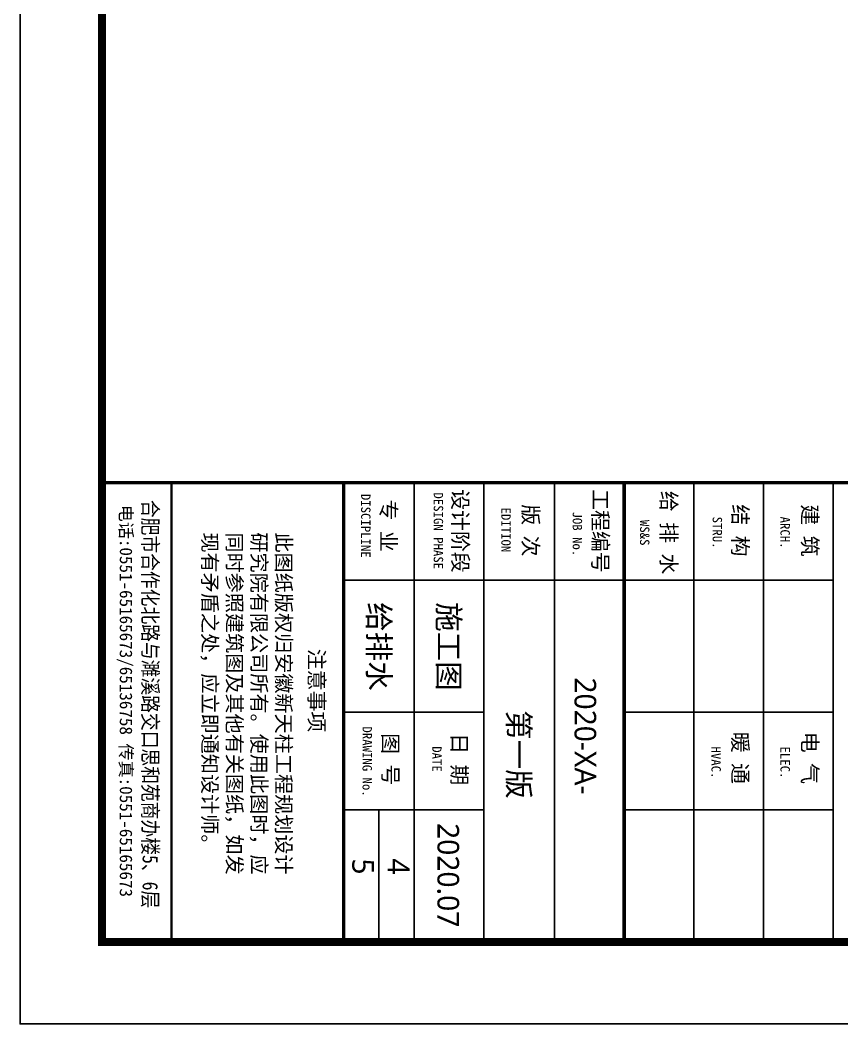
# Model space of a CAD drawing. Extents: x -4407041 to 173436, y -470270 to -29437.
# Drawn here: x -136372 to -111296, y -292187 to -261544 of the extents above; entities that cross this region are included whole.
import ezdxf

# ---------------------------------------------------------------- set-up
doc = ezdxf.new("R2010")
doc.units = 0
doc.header["$LTSCALE"] = 1000
doc.header["$MEASUREMENT"] = 0
for name, color, linetype in [('46', 7, 'Continuous'), ('PUB_TEXT', 7, 'Continuous'), ('PUB_TITLE', 4, 'Continuous')]:
    doc.layers.add(name, color=color, linetype=linetype)
doc.styles.add('-黑体', font='msyh.ttf', dxfattribs={"width": 0.8})
doc.styles.add('TQ', font='')
doc.styles.get('TQ').set_extended_font_data('SimSun')

# ---------------------------------------------------------------- blocks, each defined once
blk = doc.blocks.new('ly')
at = {"layer": 'PUB_TEXT', "insert": (-5884, 1715), "char_height": 212, "width": 5144.75, "attachment_point": 1, "style": 'TQ'}
blk.add_mtext('此图纸版权归安徽新天柱工程规划设计研究院有限公司所有。使用此图时，应同时参照建筑图及其他有关图纸，如发现有矛盾之处，应立即通知设计师。', dxfattribs=at)

msp = doc.modelspace()

# ---------------------------------------------------------------- linework, layer by layer
at = {"layer": 'PUB_TEXT'}
for p, q in [((-133872.1, -289693.2), (-133872.1, -287742.2)), ((-133871.5, -289686.9), (-132652.9, -289686.9))]:
    msp.add_line(p, q, dxfattribs=at)
at = {"layer": 'PUB_TITLE', "lineweight": 40}
for p, q in [((-131746.5, -275661.9), (-131746.5, -289686.9)), ((-117941.6, -275661.9), (-117941.6, -289686.9))]:
    msp.add_line(p, q, dxfattribs=at)
at = {"layer": 'PUB_TITLE'}
for p, q in [((-124344.2, -275661.9), (-124344.2, -289730)), ((-122219.2, -275661.9), (-122219.2, -289686.9)), ((-120066.6, -275661.9), (-120066.6, -289686.9)), ((-115816.6, -275661.9), (-115816.6, -289686.9)), ((-113691.6, -275661.9), (-113691.6, -289686.9)), ((-111566.6, -275661.9), (-111566.6, -289686.9)), ((-126496.9, -278637.4), (-117941.6, -278637.4)), ((-117941.6, -278636), (-111566.6, -278636)), ((-126496.9, -282673.5), (-122219.2, -282673.5)), ((-117941.6, -282673.5), (-111566.6, -282673.5)), ((-126496.9, -285648.5), (-122219.2, -285648.5)), ((-125420.6, -289686.9), (-125420.6, -285648.5)), ((-117941.6, -285648.5), (-111566.6, -285648.5))]:
    msp.add_line(p, q, dxfattribs=at)
msp.add_lwpolyline([(-136371.5, -29436.9), (-136371.5, -292186.9), (12128.5, -292186.9), (12128.5, -29436.9)], close=True, dxfattribs=at)
at = {"layer": 'PUB_TITLE', "const_width": 250}
msp.add_lwpolyline([(-133871.5, -35686.9), (-133871.5, -289686.9), (9628.5, -289686.9), (9628.5, -35686.9)], close=True, dxfattribs=at)
at = {"layer": 'PUB_TITLE', "lineweight": 40, "const_width": 106.2, "elevation": -69.6}
for points in [[(9628.5, -275661.9), (-133871.5, -275661.9)], [(-126496.9, -275661.9), (-126496.9, -289618)]]:
    msp.add_lwpolyline(points, dxfattribs=at)
at = {"layer": 'PUB_TITLE', "const_width": 106.2, "elevation": -69.6}
msp.add_lwpolyline([(-117941.6, -275661.9), (-117941.6, -289686.9)], dxfattribs=at)

# ---------------------------------------------------------------- block references
at = {"layer": 'PUB_TEXT', "xscale": 2.124999999068677, "yscale": 2.125000000232831, "zscale": 2.125000000000004, "rotation": 270}
msp.add_blockref('ly', (-131746.5, -289686.9, -69.6), dxfattribs=at)

# ---------------------------------------------------------------- texts
at = {"layer": '46', "linetype": 'Continuous', "style": '-黑体'}
for s, height, p in [('给排水', 660.81, (-125753.2, -279313.6, -69.6)), ('施工图', 660.81, (-123621.9, -279313.6, -69.6)), ('2020-XA-', 660.81, (-119454.8, -281607.9, -69.6)), ('第一版', 660.81, (-121485.7, -282609.3, -69.6)), ('2020.07', 660.81, (-123636.8, -286055, -69.6)), ('5', 660.8, (-126234.5, -287134.1, -69.6)), ('4', 660.8, (-125153.5, -287134.1, -69.6))]:
    msp.add_text(s, height=height, rotation=270, dxfattribs=at).set_placement(p)
at = {"layer": 'PUB_TEXT', "style": 'TQ'}
for s, height, p in [('     DISCIPLINE', 286.875, (-125966.2, -275030.5, -69.6)), ('     DESIGN PHASE', 286.875, (-123750, -274986.2, -69.6)), (' 设计阶段', 467.5, (-123172.9, -275545.2, -69.6)), (' 工程编号', 467.5, (-118897.9, -275545.2, -69.6)), ('  专 业', 467.5, (-125364.5, -275545.2, -69.6)), ('  版 次', 467.5, (-121028.3, -275690.2, -69.6)), ('电话:0551-65165673/65136758 传真:0551-65165673', 382.5, (-133328, -276337.7, -139.1)), ('     EDITION', 286.875, (-121688.2, -275448.2, -69.6)), ('      JOB No.', 286.875, (-119509.5, -275374, -69.6)), ('注意事项', 467.5, (-127556.3, -280736.1, -69.6)), ('     DRAWING No.', 286.875, (-125922.9, -282129.3, -69.6)), ('图 号', 467.5, (-125304.2, -283311, -69.6)), ('日 期', 467.5, (-123199.3, -283311, -69.6)), ('         DATE', 286.875, (-123797.3, -281954.2, -69.6))]:
    msp.add_text(s, height=height, rotation=270, dxfattribs=at).set_placement(p)
at = {"layer": 'PUB_TEXT', "style": 'TQ', "width": 0.85}
msp.add_text('合肥市合作化北路与濉溪路交口思和苑商办楼5、6层 ', height=467.5, rotation=270, dxfattribs=at).set_placement((-132632.5, -276190.6, -139.1))
at = {"layer": 'PUB_TEXT', "attachment_point": 1, "rotation": 270, "style": 'TQ'}
for s, insert, char_height, width in [('给 排 水', (-116343.9, -275913.4, -69.6), 467.5, 5559), ('结 构', (-114165.2, -276325.9, -69.6), 467.5, 5015), ('建 筑', (-112040.2, -276325.9, -69.6), 467.5, 5015), ('   WS&S', (-117169.2, -276216.4, -69.6), 286.87, 6103), ('   STRU.', (-114953.3, -276115, -69.6), 286.87, 5998.875), ('   ARCH.', (-112884.1, -276115, -69.6), 286.87, 5998.875), ('暖 通', (-114165.2, -283269.6, -69.6), 467.5, 5015), ('电 气', (-112040.2, -283269.6, -69.6), 467.5, 5015), ('   HVAC.', (-114990.5, -283133.2, -69.6), 286.87, 5998.875), ('   ELEC.', (-112884.1, -283133.2, -69.6), 286.87, 5998.875)]:
    msp.add_mtext(s, dxfattribs=dict(at, insert=insert, char_height=char_height, width=width))

doc.saveas('drawing.dxf')
